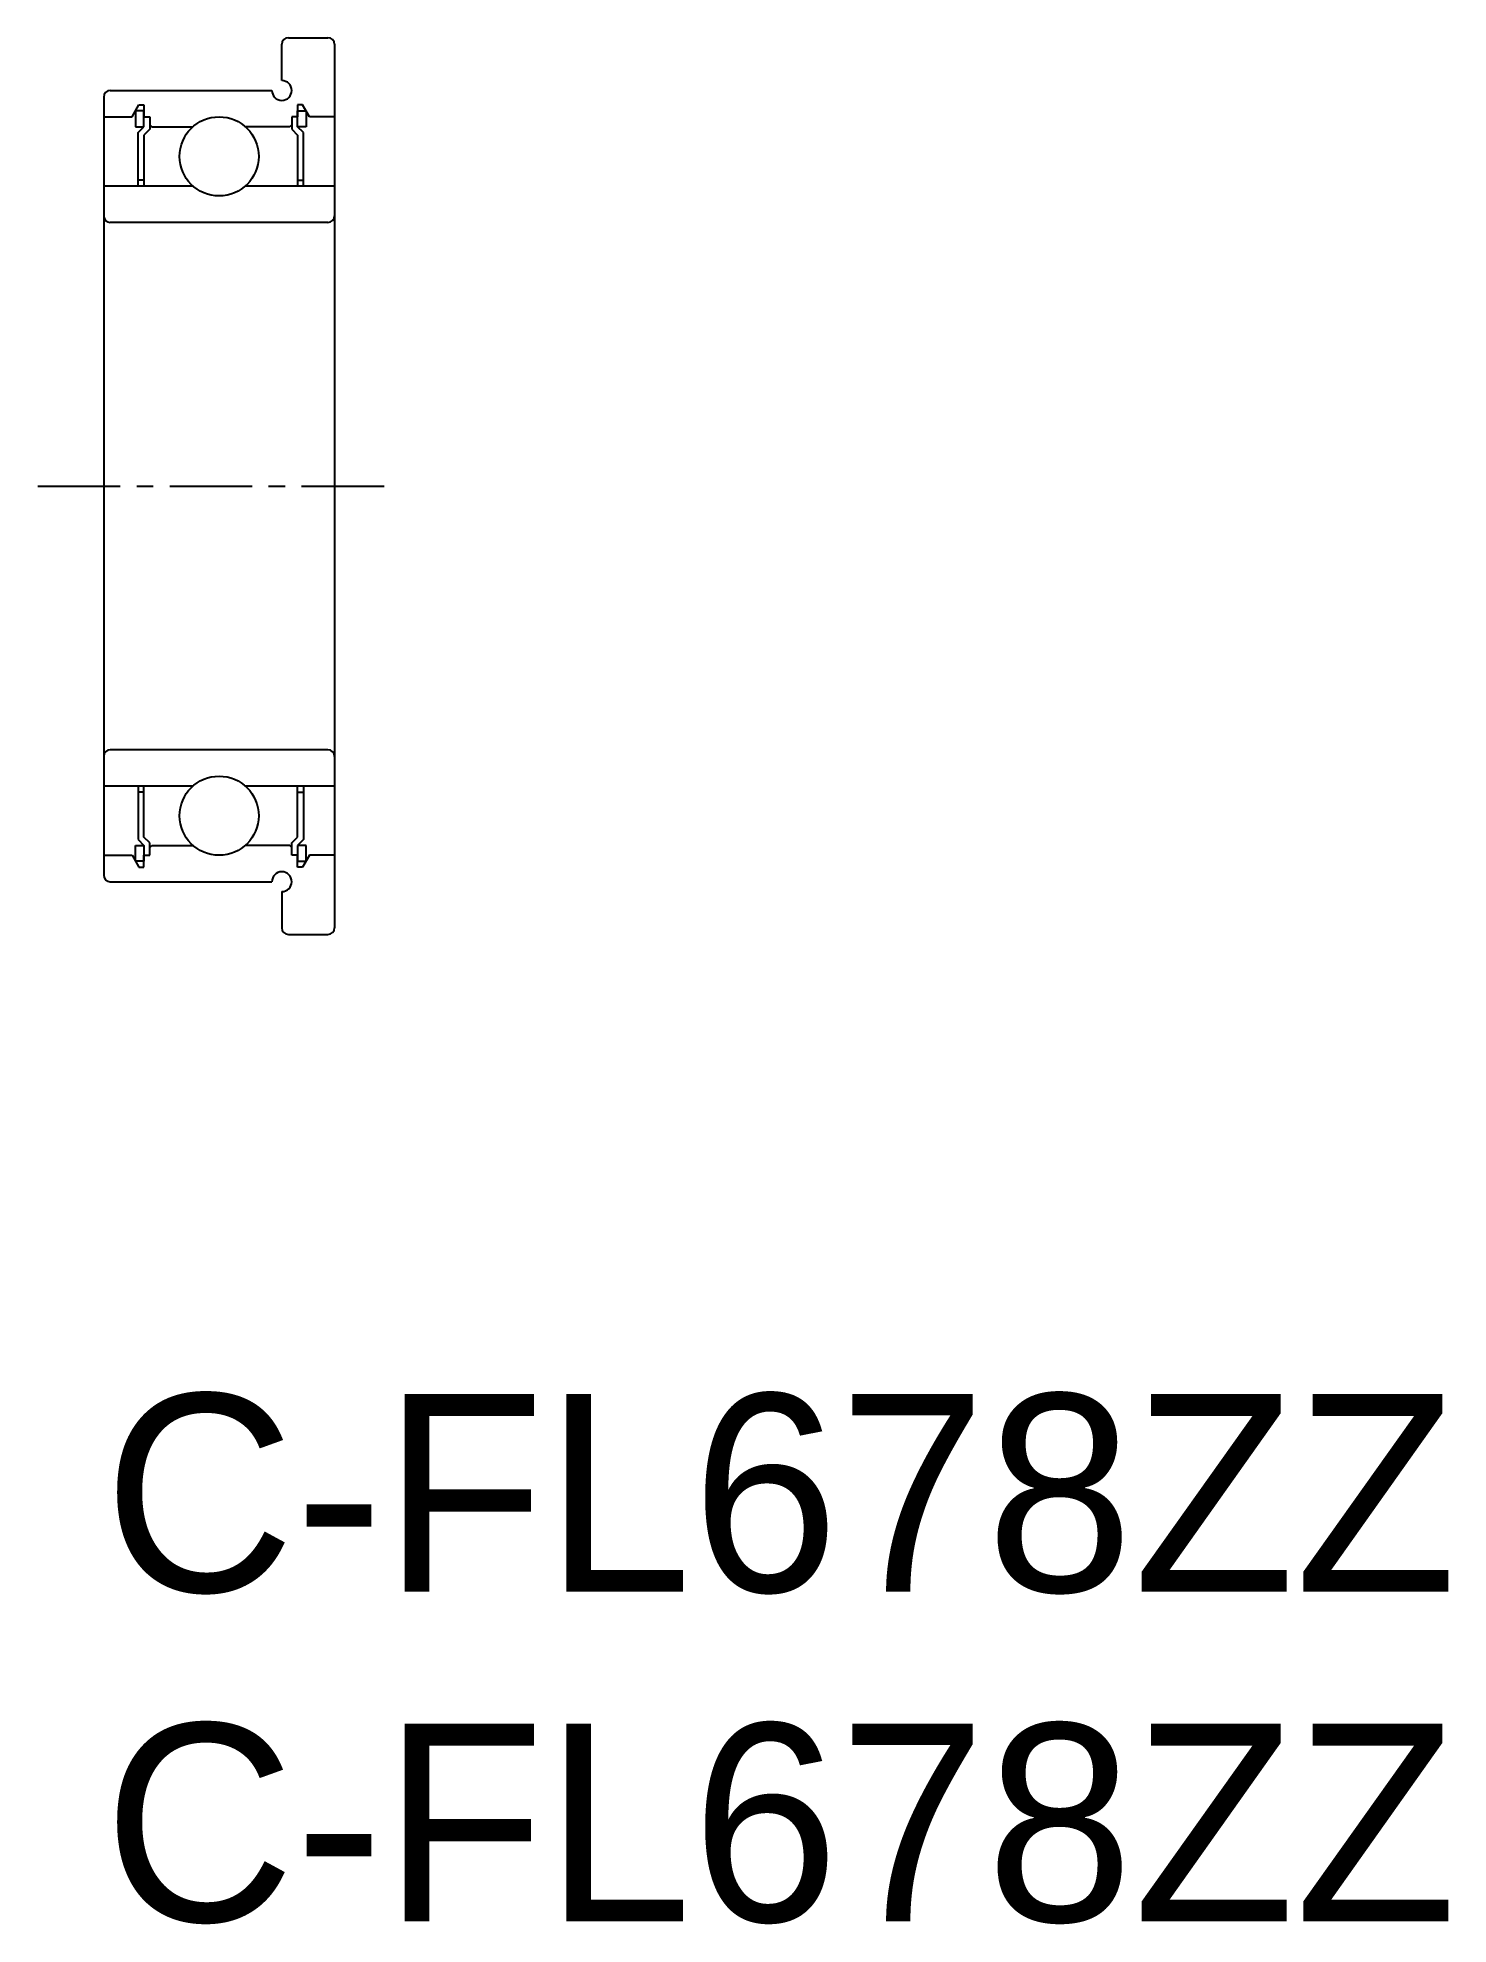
# Model space of a CAD drawing. Extents: x -1 to 20.4, y -8 to 20.6.
import ezdxf

# ---------------------------------------------------------------- set-up
doc = ezdxf.new("R2010")
doc.units = 0
doc.linetypes.add('CENTER', pattern=[2, 1.25, -0.25, 0.25, -0.25])
doc.layers.get('0').update_dxf_attribs({"linetype": 'CONTINUOUS'})
doc.layers.add('CENTER', color=1, linetype='CENTER')

msp = doc.modelspace()

# ---------------------------------------------------------------- linework, layer by layer
at = {"color": 7, "linetype": 'CONTINUOUS'}
for p, q in [((2.7, 19.92), (2.7, 20.47)), ((2.8, 20.57), (3.4, 20.57)), ((3.5, 20.47), (3.5, 7.07)), ((0.1, 19.77), (2.55, 19.77)), ((0, 19.67), (0, 7.87)), ((0.43, 19.37), (0.534, 19.55)), ((0.482, 19.46), (0.482, 19.22)), ((0.61, 19.46), (0.482, 19.46)), ((0.534, 19.55), (0.61, 19.55)), ((0.61, 19.55), (0.61, 19.37)), ((0.61, 19.22), (0.61, 19.46)), ((3.016, 19.55), (2.94, 19.55)), ((2.94, 19.55), (2.94, 19.37)), ((2.94, 19.22), (2.94, 19.46)), ((2.94, 19.46), (3.068, 19.46)), ((3.12, 19.37), (3.016, 19.55)), ((3.068, 19.46), (3.068, 19.22)), ((0, 19.37), (0.43, 19.37)), ((0.482, 19.22), (0.61, 19.22)), ((0.52, 19.13), (0.61, 19.22)), ((0.61, 19.37), (0.7, 19.37)), ((0.7, 19.183), (0.61, 19.093)), ((0.7, 19.37), (0.7, 19.183)), ((0.7, 19.25), (0.73, 19.22)), ((0.73, 19.22), (1.353, 19.22)), ((2.82, 19.22), (2.147, 19.22)), ((2.85, 19.25), (2.82, 19.22)), ((2.85, 19.37), (2.85, 19.183)), ((2.94, 19.37), (2.85, 19.37)), ((2.85, 19.183), (2.94, 19.093)), ((3.068, 19.22), (2.94, 19.22)), ((3.03, 19.13), (2.94, 19.22)), ((3.5, 19.37), (3.12, 19.37)), ((0.52, 18.32), (0.52, 19.13)), ((0.61, 19.093), (0.61, 18.32)), ((2.94, 19.093), (2.94, 18.32)), ((3.03, 18.32), (3.03, 19.13)), ((1.353, 18.32), (0, 18.32)), ((0.61, 18.41), (0.52, 18.41)), ((3.5, 18.32), (2.147, 18.32)), ((2.94, 18.41), (3.03, 18.41)), ((3.4, 17.77), (0.1, 17.77)), ((3.5, 17.17), (3.5, 17.17)), ((3.4, 9.77), (0.1, 9.77)), ((1.353, 9.22), (0, 9.22)), ((0.52, 9.22), (0.52, 8.41)), ((0.61, 8.447), (0.61, 9.22)), ((3.5, 9.22), (2.147, 9.22)), ((2.94, 8.447), (2.94, 9.22)), ((3.03, 9.22), (3.03, 8.41)), ((0.61, 9.13), (0.52, 9.13)), ((2.94, 9.13), (3.03, 9.13)), ((0.482, 8.32), (0.61, 8.32)), ((0.482, 8.08), (0.482, 8.32)), ((0.52, 8.41), (0.61, 8.32)), ((0.7, 8.357), (0.61, 8.447)), ((0.61, 8.32), (0.61, 8.08)), ((0.7, 8.17), (0.7, 8.357)), ((0.7, 8.29), (0.73, 8.32)), ((0.73, 8.32), (1.353, 8.32)), ((2.82, 8.32), (2.147, 8.32)), ((2.85, 8.29), (2.82, 8.32)), ((2.85, 8.357), (2.94, 8.447)), ((2.85, 8.17), (2.85, 8.357)), ((3.03, 8.41), (2.94, 8.32)), ((3.068, 8.32), (2.94, 8.32)), ((2.94, 8.32), (2.94, 8.08)), ((3.068, 8.08), (3.068, 8.32)), ((0, 8.17), (0.43, 8.17)), ((0.43, 8.17), (0.534, 7.99)), ((0.61, 8.08), (0.482, 8.08)), ((0.61, 7.99), (0.61, 8.17)), ((0.61, 8.17), (0.7, 8.17)), ((2.94, 8.17), (2.85, 8.17)), ((2.94, 7.99), (2.94, 8.17)), ((2.94, 8.08), (3.068, 8.08)), ((3.12, 8.17), (3.016, 7.99)), ((3.5, 8.17), (3.12, 8.17)), ((0.1, 7.77), (2.55, 7.77)), ((0.534, 7.99), (0.61, 7.99)), ((3.016, 7.99), (2.94, 7.99)), ((2.7, 7.62), (2.7, 7.07)), ((2.8, 6.97), (3.4, 6.97))]:
    msp.add_line(p, q, dxfattribs=at)
msp.add_line((3.5, 13.77), (3.5, 13.77))
for centre in [(1.75, 18.77), (1.75, 8.77)]:
    msp.add_circle(centre, 0.6, dxfattribs=at)
for centre, radius, start, end in [((2.8, 20.47), 0.1, 90, 180), ((3.4, 20.47), 0.1, 0, 90), ((0.1, 19.67), 0.1, 90, 180), ((2.7, 19.77), 0.15, 180.003, 90), ((0.1, 17.87), 0.1, 180, 270), ((3.4, 17.87), 0.1, 270, 0), ((0.1, 9.67), 0.1, 90, 180), ((3.4, 9.67), 0.1, 0, 90), ((0.1, 7.87), 0.1, 180, 270), ((2.7, 7.77), 0.15, 270, 179.997), ((2.8, 7.07), 0.1, 180, 270), ((3.4, 7.07), 0.1, 270, 0)]:
    msp.add_arc(centre, radius, start, end, dxfattribs=at)
at = {"layer": 'CENTER', "color": 1, "linetype": 'CENTER'}
msp.add_line((-1, 13.77), (4.5, 13.77), dxfattribs=at)

# ---------------------------------------------------------------- texts
at = {"color": 7, "linetype": 'CONTINUOUS'}
for p in [(0, -3), (0, -8)]:
    msp.add_text('C-FL678ZZ', height=3, dxfattribs=at).set_placement(p)

doc.saveas('drawing.dxf')
